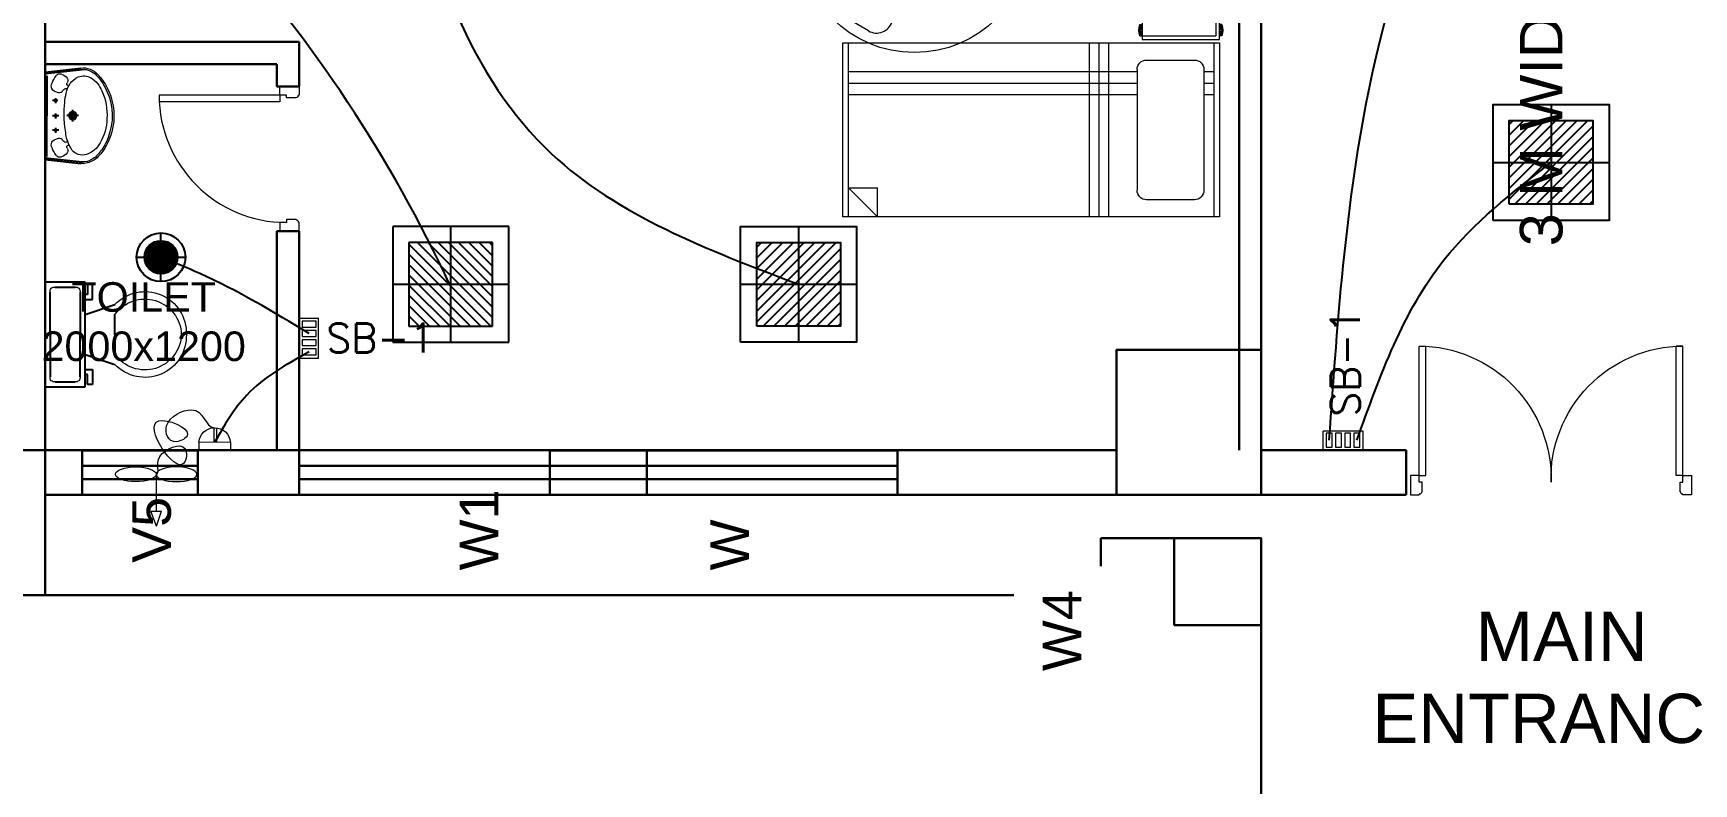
# Model space of a CAD drawing. Header units: millimetres. Extents: x 3552052 to 4144896, y -707811 to -630695.
# Drawn here: x 3631564 to 3640159, y -656846 to -652959 of the extents above; entities that cross this region are included whole.
import ezdxf

# ---------------------------------------------------------------- set-up
doc = ezdxf.new("R2010")
doc.units = ezdxf.units.MM
doc.header["$LTSCALE"] = 6
doc.header["$MEASUREMENT"] = 0
doc.layers.get('0').update_dxf_attribs({"linetype": 'CONTINUOUS', "lineweight": 0})
for name, color, linetype, lineweight in [('Chajja', 7, 'CONTINUOUS', 0), ('COL', 5, 'CONTINUOUS', 0), ('DIM', 7, 'CONTINUOUS', 0), ('DOOR', 44, 'CONTINUOUS', 0), ('ELE 36W EMERGENCY LIGHT', 5, 'CONTINUOUS', 0), ('ELE 36W LED LIGHT', 6, 'CONTINUOUS', 0), ('ELE-1200MM CEILINGFAN', 6, 'CONTINUOUS', 0), ('ELE-12W LED', 1, 'CONTINUOUS', 0), ('ELE-36W EMERGENCY  LED LIGHT', 7, 'CONTINUOUS', 0), ('ELE-36W LED LIGHT', 210, 'CONTINUOUS', 0), ('ELE-4M RAW P.SB', 40, 'CONTINUOUS', 0), ('ELE-EXHAUST FAN', 10, 'CONTINUOUS', 0), ('ELE-LIGHTING WIRRING', 7, 'CONTINUOUS', 0), ('furniture', 33, 'CONTINUOUS', 0), ('JOINERY', 7, 'CONTINUOUS', 0), ('WALL', 8, 'CONTINUOUS', 0), ('Window', 161, 'CONTINUOUS', 0)]:
    doc.layers.add(name, color=color, linetype=linetype, lineweight=lineweight)
doc.layers.add('ELE-LIGHTING WIRING', color=7, linetype='CONTINUOUS', lineweight=0, true_color=0x63d7b6)
doc.styles.add('ARIAL', font='arial.ttf')
doc.styles.add('ROMANS', font='romans.shx')

# ---------------------------------------------------------------- blocks, each defined once
blk = doc.blocks.new('ELE.EMERGENCY 40W LED LIGHT')
at = {"layer": 'ELE-36W EMERGENCY  LED LIGHT', "lineweight": 25}
h = blk.add_hatch(dxfattribs=at)
h.set_pattern_fill('ANSI31', color=5, scale=300, style=0)
h.paths.add_polyline_path([(-207.7, -207.7), (-207.7, 207.7), (207.7, 207.7), (207.7, -207.7)])
for p, q in [((0, 288), (0, -288)), ((-288, 0), (288, 0))]:
    blk.add_line(p, q, dxfattribs=at)
for points in [[(-288, -288), (-288, 288), (288, 288), (288, -288)], [(-207.7, -207.7), (-207.7, 207.7), (207.7, 207.7), (207.7, -207.7)]]:
    blk.add_lwpolyline(points, close=True, dxfattribs=at)
blk = doc.blocks.new('18W LED')
at = {"layer": 'ELE-12W LED', "lineweight": 25}
h = blk.add_hatch(dxfattribs=at)
h.set_pattern_fill('ANSI31', color=252)
h.set_pattern_definition([(45, (-1135553.9097, 459369.4158), (-2.24506403, 2.24506403), [])])
edge = h.paths.add_edge_path()
edge.add_arc((0, 0), 85.7, 0, 360)
at = {"layer": 'ELE-12W LED', "color": 1, "lineweight": 25}
for p, q in [((0, -126.1), (0, 126.1)), ((-126.1, 0), (126.1, 0))]:
    blk.add_line(p, q, dxfattribs=at)
for radius in [126.1, 85.7]:
    blk.add_circle((0, 0), radius, dxfattribs=at)
blk = doc.blocks.new('A$C44D17E71')
at = {"layer": 'ELE-EXHAUST FAN', "color": 1}
for p, q in [((-13.3, 0.72), (-9.75, 2.1)), ((-13.3, 0.72), (-9.75, -0.48)), ((-9.75, 2.1), (-9.75, -0.48)), ((-0.97, 0.81), (-9.75, 0.81)), ((6.62, -9.32), (4.71, -9.31)), ((4.71, -9.31), (4.71, -16.8)), ((6.59, -16.81), (6.62, -9.32)), ((6.61, -12.95), (10.07, -12.97)), ((6.61, -13.55), (10.06, -13.57)), ((6.59, -16.81), (4.71, -16.8))]:
    blk.add_line(p, q, dxfattribs=at)
blk.add_ellipse((-0.97, 5.64), major_axis=(0, -4.83), ratio=0.36355, dxfattribs=at)
at = {"layer": 'ELE-EXHAUST FAN', "color": 1, "extrusion": (0, 0, -1)}
blk.add_ellipse((-0.97, -4.02), major_axis=(0, 4.83), ratio=0.36355, dxfattribs=at)
blk.add_ellipse((6.31, -13.06), major_axis=(0.02, 3.76), ratio=1, start_param=0.079283, end_param=3.06231, dxfattribs=at)
at = {"layer": 'ELE-EXHAUST FAN', "color": 1}
blk.add_open_spline([(-1.04, 0.81), (-0.79, -0.3), (3.44, 2.5), (7.59, -7.04), (-0.96, -5.98), (5.22, 0.41), (14.27, 3.09), (9.16, -9.39), (5.43, -2.53), (11.73, 0.02), (16.82, -10.79), (10.14, -10.71), (10.07, -12.97)], degree=3, knots=[0, 0, 0, 0, 6.261699, 12.352893, 15.787239, 21.858742, 28.752755, 35.678217, 39.225495, 45.354107, 53.693878, 67.421453, 67.421453, 67.421453, 67.421453], dxfattribs=at)
blk = doc.blocks.new('SDFF')
at = {"layer": 'ELE-4M RAW P.SB'}
for p, q in [((0, -100), (0, 0)), ((207.1, 0, 0), (0, 0)), ((207.1, -100, 0), (207.1, 0, 0)), ((207.1, -100, 0), (0, -100))]:
    blk.add_line(p, q, dxfattribs=at)
at = {"layer": 'ELE-4M RAW P.SB', "color": 3, "linetype": 'ByBlock'}
blk.add_lwpolyline([(47.2, -84.5), (47.2, -11.2), (16.7, -11.2), (16.7, -84.5)], close=True, dxfattribs=at)
at = {"layer": 'ELE-4M RAW P.SB', "linetype": 'ByBlock'}
for points in [[(94.9, -84.5), (94.9, -11.2), (64.4, -11.2), (64.4, -84.5)], [(142.6, -84.5), (142.6, -11.2), (112.1, -11.2), (112.1, -84.5)], [(190.3, -84.5), (190.3, -11.2), (159.8, -11.2), (159.8, -84.5)]]:
    blk.add_lwpolyline(points, close=True, dxfattribs=at)
blk = doc.blocks.new('21500')
at = {"layer": 'DOOR'}
for p, q in [((67.5, 100), (67.5, 770)), ((67.5, 770), (102.5, 770)), ((102.5, 100), (102.5, 770)), ((1397.5, 100), (1397.5, 770)), ((1432.5, 770), (1397.5, 770)), ((1432.5, 100), (1432.5, 770)), ((67.5, 100), (102.5, 100)), ((1432.5, 100), (1397.5, 100)), ((67.5, 0), (67.5, 2.5)), ((82.5, 15), (80, 15)), ((1417.5, 15), (1420, 15)), ((1432.5, 0), (1432.5, 2.5))]:
    blk.add_line(p, q, dxfattribs=at)
for points in [[(82.5, 65), (67.5, 65), (67.5, 100), (22.5, 100), (22.5, 0), (67.5, 0)], [(1417.5, 65), (1432.5, 65), (1432.5, 100), (1477.5, 100), (1477.5, 0), (1432.5, 0)], [(82.5, 15), (82.5, 65)], [(1417.5, 15), (1417.5, 65)]]:
    blk.add_lwpolyline(points, dxfattribs=at)
at = {"layer": 'DOOR', "color": 145}
for centre, start, end in [((64.2, 83.9), 358.42092, 89.721), ((1435.8, 83.9), 90.279, 181.57908)]:
    blk.add_arc(centre, 686.1, start, end, dxfattribs=at)
at = {"layer": 'DOOR'}
for centre, start, end in [((67.5, 15), 270, 0), ((1432.5, 15), 180, 270)]:
    blk.add_arc(centre, 12.5, start, end, dxfattribs=at)
blk = doc.blocks.new('A$C45A5314D')
at = {"layer": 'furniture', "color": 6, "ltscale": 0.75}
for p, q in [((-1962.2, 946.4), (-1950, 946.4)), ((-1962.2, 946.4), (-1962.2, 887.3)), ((-1962.2, 945.5), (-1950, 945.5)), ((-1950, 467.5), (-1950, 967.5)), ((-1950, 967.5), (-1550, 967.5)), ((-1930.3, 947.8), (-1930.3, 487.2)), ((-1930.3, 947.8), (-1550, 947.8)), ((-1550, 967.5), (-1550, 467.5)), ((-1537.8, 946.4), (-1550, 946.4)), ((-1537.8, 945.5), (-1550, 945.5)), ((-1537.8, 946.4), (-1537.8, 887.3)), ((-1962.2, 944.4), (-1950, 944.4)), ((-1962.2, 943.2), (-1950, 943.2)), ((-1962.2, 941.5), (-1950, 941.5)), ((-1962.2, 939.2), (-1950, 939.2)), ((-1962.2, 936.2), (-1950, 936.2)), ((-1962.2, 932), (-1950, 932)), ((-1962.2, 927.1), (-1950, 927.1)), ((-1962.2, 920.9), (-1950, 920.9)), ((-1962.2, 912.9), (-1950, 912.9)), ((-1962.2, 906.7), (-1950, 906.7)), ((-1962.2, 901.8), (-1950, 901.8)), ((-1962.2, 897.6), (-1950, 897.6)), ((-1962.2, 894.6), (-1950, 894.6)), ((-1962.2, 892.3), (-1950, 892.3)), ((-1962.2, 890.6), (-1950, 890.6)), ((-1962.2, 889.4), (-1950, 889.4)), ((-1962.2, 888.2), (-1950, 888.2)), ((-1962.2, 887.3), (-1950, 887.3)), ((-1537.8, 944.4), (-1550, 944.4)), ((-1537.8, 943.2), (-1550, 943.2)), ((-1537.8, 941.5), (-1550, 941.5)), ((-1537.8, 939.2), (-1550, 939.2)), ((-1537.8, 936.2), (-1550, 936.2)), ((-1537.8, 932), (-1550, 932)), ((-1537.8, 927.1), (-1550, 927.1)), ((-1537.8, 920.9), (-1550, 920.9)), ((-1537.8, 912.9), (-1550, 912.9)), ((-1537.8, 906.7), (-1550, 906.7)), ((-1537.8, 901.8), (-1550, 901.8)), ((-1537.8, 897.6), (-1550, 897.6)), ((-1537.8, 894.6), (-1550, 894.6)), ((-1537.8, 892.3), (-1550, 892.3)), ((-1537.8, 890.6), (-1550, 890.6)), ((-1537.8, 889.4), (-1550, 889.4)), ((-1537.8, 888.2), (-1550, 888.2)), ((-1537.8, 887.3), (-1550, 887.3)), ((-1962.2, 545.4), (-1950, 545.4)), ((-1962.2, 545.4), (-1962.2, 486.3)), ((-1962.2, 544.5), (-1950, 544.5)), ((-1962.2, 543.4), (-1950, 543.4)), ((-1962.2, 542.2), (-1950, 542.2)), ((-1962.2, 540.4), (-1950, 540.4)), ((-1962.2, 538.1), (-1950, 538.1)), ((-1962.2, 535.2), (-1950, 535.2)), ((-1962.2, 531), (-1950, 531)), ((-1962.2, 526.1), (-1950, 526.1)), ((-1962.2, 519.9), (-1950, 519.9)), ((-1537.8, 545.4), (-1550, 545.4)), ((-1537.8, 544.5), (-1550, 544.5)), ((-1537.8, 543.4), (-1550, 543.4)), ((-1537.8, 542.2), (-1550, 542.2)), ((-1537.8, 540.4), (-1550, 540.4)), ((-1537.8, 538.1), (-1550, 538.1)), ((-1537.8, 535.2), (-1550, 535.2)), ((-1537.8, 531), (-1550, 531)), ((-1537.8, 526.1), (-1550, 526.1)), ((-1537.8, 519.9), (-1550, 519.9)), ((-1537.8, 545.4), (-1537.8, 486.3)), ((-1962.2, 511.9), (-1950, 511.9)), ((-1962.2, 505.7), (-1950, 505.7)), ((-1962.2, 500.7), (-1950, 500.7)), ((-1962.2, 496.6), (-1950, 496.6)), ((-1962.2, 493.6), (-1950, 493.6)), ((-1962.2, 491.3), (-1950, 491.3)), ((-1962.2, 489.6), (-1950, 489.6)), ((-1962.2, 488.4), (-1950, 488.4)), ((-1962.2, 487.2), (-1950, 487.2)), ((-1962.2, 486.3), (-1950, 486.3)), ((-1962.2, 486.3), (-1950, 486.3)), ((-1550, 467.5), (-1950, 467.5)), ((-1550, 487.2), (-1930.3, 487.2)), ((-1537.8, 511.9), (-1550, 511.9)), ((-1537.8, 505.7), (-1550, 505.7)), ((-1537.8, 500.7), (-1550, 500.7)), ((-1537.8, 496.6), (-1550, 496.6)), ((-1537.8, 493.6), (-1550, 493.6)), ((-1537.8, 491.3), (-1550, 491.3)), ((-1537.8, 489.6), (-1550, 489.6)), ((-1537.8, 488.4), (-1550, 488.4)), ((-1537.8, 487.2), (-1550, 487.2)), ((-1537.8, 486.3), (-1550, 486.3))]:
    blk.add_line(p, q, dxfattribs=at)
at = {"layer": 'furniture', "color": 6}
for p, q in [((0, 450), (-1950, 450)), ((-1950, 450), (-1950, -450)), ((-1920.5, 450), (-1920.5, -450)), ((-1376.5, -450), (-1376.5, 450)), ((-1326.5, -450), (-1326.5, 450)), ((-1276.5, -450), (-1276.5, 450)), ((-29.5, -450), (-29.5, 450)), ((0, -450), (0, 450)), ((-1572.3, 361.9), (-1819.8, 361.9)), ((-1920.5, 300), (-1869, 300)), ((-1869, 312.7), (-1869, -312.7)), ((-1523.1, 312.7), (-1523.1, -312.7)), ((-1523.1, 300), (-29.5, 300)), ((-1920.5, 240.9), (-1869, 240.9)), ((-1920.5, 181.9), (-1869, 181.9)), ((-1523.1, 240.9), (-29.5, 240.9)), ((-1523.1, 181.9), (-29.5, 181.9)), ((-179.5, -450), (-29.5, -300)), ((-179.5, -450), (-179.5, -300)), ((-29.5, -300), (-179.5, -300)), ((-1819.8, -361.9), (-1572.3, -361.9)), ((-1950, -450), (0, -450))]:
    blk.add_line(p, q, dxfattribs=at)
at = {"layer": 'furniture', "color": 6, "ltscale": 0.75}
for centre, start, end in [((-1876, 916.9), 161.07537, 198.92466), ((-1624, 916.9), 341.07537, 18.92466), ((-1876, 515.9), 161.07537, 198.92466), ((-1624, 515.9), 341.07537, 18.92466)]:
    blk.add_arc(centre, 91.1, start, end, dxfattribs=at)
at = {"layer": 'furniture', "color": 6}
for centre, start, end in [((-1819.8, 312.7), 90.00001, 180.00001), ((-1572.3, 312.7), 0.00001, 90.00001), ((-1819.8, -312.7), 180.00001, 270.00001), ((-1572.3, -312.7), 270.00001, 0.00001)]:
    blk.add_arc(centre, 49.2, start, end, dxfattribs=at)
blk = doc.blocks.new('750')
at = {"layer": 'DOOR'}
for p, q in [((-50, 705), (-47.5, 705)), ((-35, 690), (-35, 692.5)), ((-50, 45), (-47.5, 45)), ((-35, 60), (-35, 57.5)), ((50, 45), (50, 80)), ((50, 80), (675, 80)), ((50, 45), (675, 45)), ((675, 45), (675, 80))]:
    blk.add_line(p, q, dxfattribs=at)
for points in [[(15, 690), (15, 705), (50, 705), (50, 750), (-50, 750), (-50, 705)], [(-35, 690), (15, 690)], [(15, 60), (15, 45), (50, 45), (50, 0), (-50, 0), (-50, 45)], [(-35, 60), (15, 60)]]:
    blk.add_lwpolyline(points, dxfattribs=at)
for centre, start, end in [((-35, 705), 180, 270), ((-35, 45), 90, 180)]:
    blk.add_arc(centre, 12.5, start, end, dxfattribs=at)
at = {"layer": 'DOOR', "color": 145}
blk.add_arc((15, 45), 660, 0, 90, dxfattribs=at)
blk = doc.blocks.new('rhej')
at = {"color": 8, "lineweight": 25}
for p, q in [((271.6, 188.9), (271.6, 266.4)), ((271.6, 266.4), (297.5, 266.4)), ((297.5, 266.4), (297.5, 214.7)), ((310.4, 279.4), (310.4, -263.7)), ((517.3, 279.4), (310.4, 279.4)), ((517.3, 7.8), (517.3, 279.4)), ((310.4, 188.9), (271.6, 188.9)), ((297.5, 214.7), (310.4, 214.7)), ((336.3, 227.7), (336.3, 7.8)), ((465.6, 253.5), (362.2, 253.5)), ((491.5, 7.8), (491.5, 227.7)), ((310.4, 111.3), (155.3, 163)), ((155.3, 7.8), (155.3, 111.3)), ((155.3, 7.8), (155.3, -95.6)), ((336.3, -212), (336.3, 7.8)), ((491.5, 7.8), (491.5, -212)), ((517.3, -263.7), (517.3, 7.8)), ((310.4, -95.6), (155.3, -147.3)), ((271.6, -173.2), (271.6, -250.8)), ((310.4, -173.2), (271.6, -173.2)), ((271.6, -250.8), (297.5, -250.8)), ((297.5, -250.8), (297.5, -199.1)), ((297.5, -199.1), (310.4, -199.1)), ((465.6, -237.9), (362.2, -237.9)), ((310.4, -263.7), (517.3, -263.7))]:
    blk.add_line(p, q, dxfattribs=at)
at = {"color": 8, "extrusion": (0, 0, -1)}
for centre, major_axis, start_param, end_param in [((0, 15.7), (151.4, -151.4), 2.319632, 4.738539), ((0.9, 2.3), (-133.6, -133.6), 0.814663, 3.31238), ((358.9, 230.9), (-16.2, -16.2), 0.643501, 2.498091), ((468.8, 230.9), (16.2, -16.2), 3.785094, 5.639684), ((0, 0), (-151.4, -151.4), 4.686239, 7.105146), ((0.9, 13.4), (-133.6, -133.6), 4.541602, 7.039318), ((358.9, -215.2), (-16.2, -16.2), -0.927295, 0.927295), ((468.8, -215.2), (16.2, -16.2), 5.35589, 7.21048)]:
    blk.add_ellipse(centre, major_axis=major_axis, ratio=1, start_param=start_param, end_param=end_param, dxfattribs=at)
blk = doc.blocks.new('u46')
at = {"color": 8, "lineweight": 25}
for p, q in [((-10.2, 228.4), (174.5, 249.1)), ((-10.2, 220.4), (181.2, 241.9)), ((-0.6, -208.9), (0.6, 208.9)), ((44.2, 92.9), (44.2, 66.7)), ((56.5, 80.8), (29.2, 80.8)), ((61.7, 1.6), (29.2, 1.6)), ((44.2, 13.7), (44.2, -12.6)), ((163.2, 3), (101.8, 3)), ((133.1, -27.2), (133.1, 33.1)), ((61.7, -73.2), (29.2, -73.2)), ((44.2, -61.1), (44.2, -87.4)), ((-10.2, -216.1), (181.2, -237.6)), ((-10.2, -224.1), (174.5, -244.8))]:
    blk.add_line(p, q, dxfattribs=at)
at = {"color": 8, "extrusion": (0, 0, -1)}
for centre, major_axis, start_param, end_param in [((144.8, 128.2), (1.1, 126.1), -1.238036, -0.892193), ((65.8, 198.9), (0, 20.7), -1.101507, 0.481509), ((57.5, 163.3), (-0.3, 56.9), 0.324902, 0.965135), ((208, 103.4), (0, 109.8), -1.431017, -0.436146), ((110.3, 167.2), (-6.08, 6.08), 4.867594, 6.265028), ((90.3, 184.5), (0, 17.9), 0.880684, 2.260744), ((189.6, 137.7), (0, 70.9), -0.405199, 0.56573), ((187.7, 150.5), (0, 99.5), -0.132539, 0.848731), ((185.8, 147.6), (0.1, 94.4), -0.049658, 0.838116), ((153.9, 79), (-0.2, 139.7), 0.557563, 1.193786), ((57.3, 20.1), (0, 275.4), 0.806541, 1.180915), ((49.5, 13.5), (-0.1, 293.9), 0.809856, 1.41441), ((56, 154.5), (0, 34), 4.33982, 5.202657), ((64.6, 170.4), (0.3, 49.2), 3.359735, 4.09512), ((44.2, 80.8), (0.02, 6.43), 3.139035, 9.42222), ((62.5, 153), (0, 31.9), 2.620328, 3.422401), ((104.1, 117.8), (-0.2, 26.8), -1.278641, -0.487266), ((96.3, 135.9), (0, 7.39), -0.727724, 1.373337), ((387.1, 47.9), (-0.3, 296.4), -1.495794, -1.328336), ((110.5, 165), (5.47, 5.47), 2.097053, 3.541809), ((13.1, 6.8), (0, 297.5), 1.141495, 1.637774), ((35, 2.5), (0, 302.7), 1.155365, 1.952189), ((44.2, 1.6), (0.08, 6.43), 3.12883, 9.412015), ((820.2, -1), (0.1, 732.1), -1.56667, -1.474079), ((888.1, 36.7), (0.8, 800.7), 4.558159, 4.668067), ((133.1, 3), (0, 21.6), 3.141254, 9.424439), ((133.1, 3), (-0.1, 15.5), 3.145308, 9.428493), ((133.1, 3), (0, 10.9), 3.142047372431534, 9.42523267961112), ((72.5, -1.7), (-0.1, 274.2), 1.346594, 1.865175), ((44.2, -73.2), (0.02, 6.43), 3.139035, 9.42222), ((263.1, -73.7), (0.1, 166.8), 4.181112, 4.641559), ((56.1, -13.3), (0.2, 287), 1.808981, 2.322804), ((62.5, -10.9), (0, 247.5), 1.579809, 2.112792), ((56, -148.1), (0, 34), 4.222121, 5.084958), ((64.6, -163.9), (0.1, 49.2), -0.960797, -0.225412), ((144.8, -121.8), (-0.3, 126.1), 4.027191, 4.373034), ((62.5, -146.6), (-0.1, 31.9), -0.276767, 0.525307), ((104.1, -111.4), (0.2, 26.8), 3.628858, 4.420234), ((96.6, -128.2), (-0.03, 8.55), 1.455188, 3.796569), ((110.3, -160.8), (-6.08, 6.08), 4.730546, 6.12798), ((111.3, -159.3), (6.17, 6.17), 4.354779, 6.027124), ((90.3, -178.1), (0, 17.9), 0.880848, 2.260908), ((192.6, -126.1), (0, 80.1), 3.554495, 4.299548), ((163.1, -79.8), (0.2, 126), 2.054055, 2.802751), ((124.5, -51.6), (-0.2, 200.3), 1.868215, 2.281789), ((65.8, -192.5), (0, 20.7), 2.661884, 4.2449), ((57.5, -156.9), (0.3, 56.9), 2.176458, 2.816691), ((181.2, -107), (0, 94.7), 2.890537, 3.362984), ((184.7, -162.2), (-0.1, 83.2), 2.850118, 3.264751), ((188.2, -159.7), (0, 78.1), 2.562376, 3.231693), ((187.2, -138.1), (-0.1, 106), 2.310552, 2.942572), ((171.7, -117.2), (-0.1, 123.1), 2.127435, 2.640092)]:
    blk.add_ellipse(centre, major_axis=major_axis, ratio=1, start_param=start_param, end_param=end_param, dxfattribs=at)
blk = doc.blocks.new('light300x600')
at = {"layer": 'ELE-36W LED LIGHT', "lineweight": 25}
for p, q in [((918214.7, -78407.4), (918214.7, -79007.4)), ((918814.7, -78407.4), (918214.7, -78407.4)), ((918514.7, -78407.4), (918514.7, -79007.4)), ((918814.7, -79007.4), (918814.7, -78407.4)), ((918298.3, -78491.3), (918298.6, -78491)), ((918298.3, -78544.3), (918351.6, -78491)), ((918298.3, -78597.3), (918404.7, -78491)), ((918298.3, -78650.4), (918457.7, -78491)), ((918298.3, -78703.4), (918510.7, -78491)), ((918298.3, -78756.4), (918563.8, -78491)), ((918298.3, -78809.5), (918616.8, -78491)), ((918298.3, -78862.5), (918669.8, -78491)), ((918298.3, -78915.5), (918722.9, -78491)), ((918298.3, -78491), (918298.3, -78923.7)), ((918731.1, -78491), (918298.3, -78491)), ((918343.2, -78923.7), (918731.1, -78535.8)), ((918731.1, -78923.7), (918731.1, -78491)), ((918396.2, -78923.7), (918731.1, -78588.8)), ((918449.2, -78923.7), (918731.1, -78641.9)), ((918214.7, -78707.4), (918814.7, -78707.4)), ((918502.3, -78923.7), (918731.1, -78694.9)), ((918555.3, -78923.7), (918731.1, -78747.9)), ((918608.3, -78923.7), (918731.1, -78801)), ((918661.3, -78923.7), (918731.1, -78854)), ((918298.3, -78923.7), (918731.1, -78923.7)), ((918714.4, -78923.7), (918731.1, -78907)), ((918214.7, -79007.4), (918814.7, -79007.4))]:
    blk.add_line(p, q, dxfattribs=at)
blk = doc.blocks.new('A$C07FB25EA')
at = {"layer": 'ELE-1200MM CEILINGFAN', "color": 3}
for p, q in [((0.26, 2.64), (3.17, 12.07)), ((6.53, 13.37), (9.47, 11.64)), ((9.84, 7.94), (2.36, 1.21)), ((-14.84, -1.03), (-14.81, 2.38)), ((-11.8, 4.55), (-2.22, 1.44)), ((-2.41, -1.1), (-12.04, -3.29)), ((2.16, -1.54), (8.87, -8.78)), ((1.96, -12.49), (-0.13, -2.65)), ((8.31, -12.34), (5.35, -14.02))]:
    blk.add_line(p, q, dxfattribs=at)
at = {"layer": 'ELE-1200MM CEILINGFAN', "color": 5, "ltscale": 10}
blk.add_circle((0, 0), 16.45, dxfattribs=at)
at = {"layer": 'ELE-1200MM CEILINGFAN', "color": 3}
for radius in [2.65, 1.58]:
    blk.add_circle((0, 0), radius, dxfattribs=at)
for centre, start, end in [((5.36, 11.38), 59.5281, 162.5229), ((8.3, 9.66), 311.9493, 59.5281), ((-12.51, 2.36), 71.9493, 179.5281), ((-12.54, -1.05), 179.5281, 282.5229), ((7.18, -10.34), 299.5281, 42.5229), ((4.21, -12.02), 191.9493, 299.5281)]:
    blk.add_arc(centre, 2.3, start, end, dxfattribs=at)

msp = doc.modelspace()

# ---------------------------------------------------------------- linework, layer by layer
at = {"layer": 'Chajja', "color": 7, "lineweight": 30}
for p, q in [((3637090.4, -655574.1), (3637470.4, -655574.1)), ((3637090.4, -655718.9), (3637090.4, -655574.1))]:
    msp.add_line(p, q, dxfattribs=at)
at = {"layer": 'Chajja', "color": 7, "lineweight": 30, "ltscale": 200}
msp.add_line((3614125.4, -655868.9), (3636640.4, -655868.9), dxfattribs=at)
at = {"layer": 'COL', "color": 7, "lineweight": 30}
for points in [[(3637920.4, -654599.1), (3637920.4, -655349.1), (3637170.4, -655349.1), (3637170.4, -654599.1)], [(3631625.4, -655118.9), (3630875.4, -655118.9), (3630875.4, -655868.9), (3631625.4, -655868.9)], [(3637470.4, -656024.1), (3637470.4, -655574.1), (3637920.4, -655574.1), (3637920.4, -656024.1)]]:
    msp.add_lwpolyline(points, close=True, dxfattribs=at)
at = {"layer": 'ELE-LIGHTING WIRING', "lineweight": -3}
msp.add_arc((3627194.3, -657291.2), 7195.3, 24.88854, 42.18985, dxfattribs=at)
at = {"layer": 'ELE-LIGHTING WIRING', "color": 254, "lineweight": -3, "true_color": 0xdebad0}
for points in [[(3632484.3, -648612.9, 0), (3633096.8, -649591.7), (3633496.2, -651981.2), (3634246.9, -653582.8), (3635525.4, -654258.9)], [(3638415.5, -655066.8, 0), (3638866, -654133.1), (3639420.4, -653627.8)]]:
    msp.add_spline(points, degree=3, dxfattribs=at)
at = {"layer": 'ELE-LIGHTING WIRING', "lineweight": -3}
for points in [[(3638272.4, -655066.8, 0), (3638498.3, -653155.5), (3639420.4, -650645.3)], [(3632992.5, -654513.5), (3632426.3, -654203, 0), (3632225.4, -654118.9)], [(3632992.5, -654608.9), (3632669.2, -654832.8), (3632503, -655077.4)]]:
    msp.add_spline(points, degree=3, dxfattribs=at)
at = {"layer": 'WALL', "color": 7, "lineweight": 30}
for p, q in [((3631625.4, -649193.9), (3631625.4, -653918.9)), ((3637805.4, -654599.1), (3637805.4, -649193.9)), ((3637920.4, -655348.9), (3637920.4, -649193.9)), ((3631625.4, -653003.9), (3632940.4, -653003.9)), ((3632940.4, -653003.9), (3632940.4, -653234)), ((3631625.4, -653118.9), (3632825.4, -653118.9)), ((3632825.4, -653118.9), (3632825.4, -653234)), ((3632940.4, -653234), (3632825.4, -653234)), ((3637805.4, -653618.9), (3637805.4, -655118.9)), ((3631625.4, -653918.9), (3631625.4, -655118.9)), ((3632825.4, -653983.9), (3632825.4, -655118.9)), ((3632940.4, -653983.9), (3632825.4, -653983.9)), ((3632940.4, -653983.9), (3632940.4, -655118.9)), ((3637920.4, -654599.1), (3637920.4, -654133.9)), ((3631625.4, -655118.9), (3633625.4, -655118.9)), ((3633625.4, -655118.9), (3637170.4, -655118.9)), ((3638670.4, -655118.9), (3637920.4, -655118.9)), ((3638670.4, -655118.9), (3637920.4, -655118.9)), ((3638670.4, -655348.9), (3638670.4, -655118.9)), ((3638670.4, -655348.9), (3638670.4, -655118.9)), ((3631625.4, -655348.9), (3637170.4, -655348.9)), ((3638670.4, -655348.9), (3637920.4, -655348.9)), ((3638670.4, -655348.9), (3637920.4, -655348.9)), ((3637920.4, -656024.1), (3637920.4, -661695.2))]:
    msp.add_line(p, q, dxfattribs=at)
at = {"layer": 'Window', "color": 7, "lineweight": 30}
for points in [[(3632416.9, -655348.9), (3632416.9, -655118.9), (3631816.9, -655118.9), (3631816.9, -655348.9)], [(3632416.9, -655268.9), (3632416.9, -655198.9), (3631816.9, -655198.9), (3631816.9, -655268.9)], [(3634740.4, -655118.9), (3634740.4, -655348.9), (3632940.4, -655348.9), (3632940.4, -655118.9)], [(3634740.4, -655198.9), (3634740.4, -655268.9), (3632940.4, -655268.9), (3632940.4, -655198.9)]]:
    msp.add_lwpolyline(points, close=True, dxfattribs=at)
at = {"layer": 'Window', "color": 7, "lineweight": 30, "elevation": 0}
for points in [[(3632416.9, -655349.1), (3632416.9, -655119.1), (3631816.9, -655119.1), (3631816.9, -655349.1)], [(3632416.9, -655269.1), (3632416.9, -655199.1), (3631816.9, -655199.1), (3631816.9, -655269.1)], [(3636037.9, -655119.1), (3636037.9, -655349.1), (3634237.9, -655349.1), (3634237.9, -655119.1)], [(3636037.9, -655199.1), (3636037.9, -655269.1), (3634237.9, -655269.1), (3634237.9, -655199.1)]]:
    msp.add_lwpolyline(points, close=True, dxfattribs=at)

# ---------------------------------------------------------------- block references
at = {"layer": 'DOOR', "color": 251, "lineweight": -3, "rotation": 180}
msp.add_blockref('750', (3632890.4, -653233.9), dxfattribs=at)
at = {"layer": 'DOOR', "color": 251, "lineweight": -3, "xscale": -1}
msp.add_blockref('21500', (3640170.4, -655348.9), dxfattribs=at)
msp.add_blockref('21500', (3640170.4, -655348.9), dxfattribs=at)
at = {"layer": 'ELE 36W EMERGENCY LIGHT', "lineweight": -3, "xscale": 1.041666666677768, "yscale": 1.041666666677768, "zscale": 1.041666666677768}
for p in [(3639420.4, -653627.8), (3635525.4, -654258.9)]:
    msp.add_blockref('ELE.EMERGENCY 40W LED LIGHT', p, dxfattribs=at)
at = {"layer": 'ELE 36W LED LIGHT', "lineweight": -3, "rotation": 89.9999999995464}
msp.add_blockref('light300x600', (3555018, -1572773.6), dxfattribs=at)
at = {"layer": 'ELE-1200MM CEILINGFAN', "color": 7, "lineweight": -3, "ltscale": 8, "xscale": 36.47592107175105, "yscale": 36.47592107175105, "zscale": 36.47592107175105, "rotation": 180}
msp.add_blockref('A$C07FB25EA', (3636125.4, -652458.9), dxfattribs=at)
at = {"layer": 'ELE-12W LED', "color": 6, "lineweight": -3}
msp.add_blockref('18W LED', (3632225.4, -654118.9), dxfattribs=at)
at = {"layer": 'ELE-4M RAW P.SB', "color": 0, "lineweight": -3, "rotation": 270}
msp.add_blockref('SDFF', (3633040.4, -654433.9), dxfattribs=at)
at = {"layer": 'ELE-4M RAW P.SB', "color": 0, "lineweight": -3}
msp.add_blockref('SDFF', (3638240.4, -655018.9, 0), dxfattribs=at)
at = {"layer": 'ELE-EXHAUST FAN', "lineweight": -3, "xscale": 21.82094173196808, "yscale": 21.82094173196808, "zscale": 21.82094173196808, "rotation": 90.00000000000001}
msp.add_blockref('A$C44D17E71', (3632218, -655221.6), dxfattribs=at)
at = {"layer": 'furniture', "color": 251, "lineweight": -3, "xscale": -1, "rotation": 359.9999868732307}
msp.add_blockref('A$C45A5314D', (3635754.6, -653459.3), dxfattribs=at)
at = {"layer": 'WALL', "color": 251, "lineweight": -3}
msp.add_blockref('u46', (3631635.6, -653388), dxfattribs=at)
at = {"layer": 'WALL', "color": 251, "lineweight": -3, "rotation": 180}
msp.add_blockref('rhej', (3632142.7, -654511.1), dxfattribs=at)

# ---------------------------------------------------------------- texts
at = {"layer": 'DIM', "color": 7, "lineweight": -3, "insert": (3632135.9, -654453.3, -101230.8), "char_height": 153, "width": 1626.956, "attachment_point": 5, "style": 'ARIAL'}
msp.add_mtext('TOILET\\P2000x1200', dxfattribs=at)
at = {"layer": 'DIM', "color": 7, "lineweight": 30, "insert": (3639475.5, -656296.3), "char_height": 255, "width": 2770.907, "attachment_point": 5, "style": 'ARIAL'}
msp.add_mtext('MAIN ENTRANCE', dxfattribs=at)
at = {"layer": 'ELE-LIGHTING WIRRING', "color": 200, "lineweight": -3, "insert": (3633081.3, -654462.5), "char_height": 150, "width": 349.838, "attachment_point": 1, "style": 'ROMANS'}
msp.add_mtext('{\\C256;SB-1}', dxfattribs=at)
at = {"layer": 'ELE-LIGHTING WIRRING', "color": 200, "lineweight": -3, "insert": (3638280.4, -654944.3), "char_height": 150, "width": 349.838, "attachment_point": 1, "rotation": 90, "style": 'ROMANS'}
msp.add_mtext('{\\C256;SB-1}', dxfattribs=at)
at = {"layer": 'JOINERY', "color": 251, "lineweight": -3, "style": 'ARIAL', "width": 1}
for s, p in [('V5', (3632276.7, -655701.7)), ('W1', (3633972, -655740.4)), ('W4', (3636988.4, -656262.4))]:
    msp.add_text(s, height=200, rotation=90, dxfattribs=at).set_placement(p)
at = {"layer": 'JOINERY', "lineweight": -3, "style": 'ARIAL', "width": 1}
for s, p in [('V', (3632276.7, -655701.9)), ('W', (3635269.5, -655740.6))]:
    msp.add_text(s, height=200, rotation=90, dxfattribs=at).set_placement(p)
at = {"layer": 'WALL', "color": 251, "lineweight": -3, "insert": (3639370.8, -652480.1), "char_height": 220.414, "width": 4941.395, "attachment_point": 5, "rotation": 90, "style": 'ARIAL'}
msp.add_mtext('3 M WIDE CORRIDOR', dxfattribs=at)

doc.saveas('drawing.dxf')
